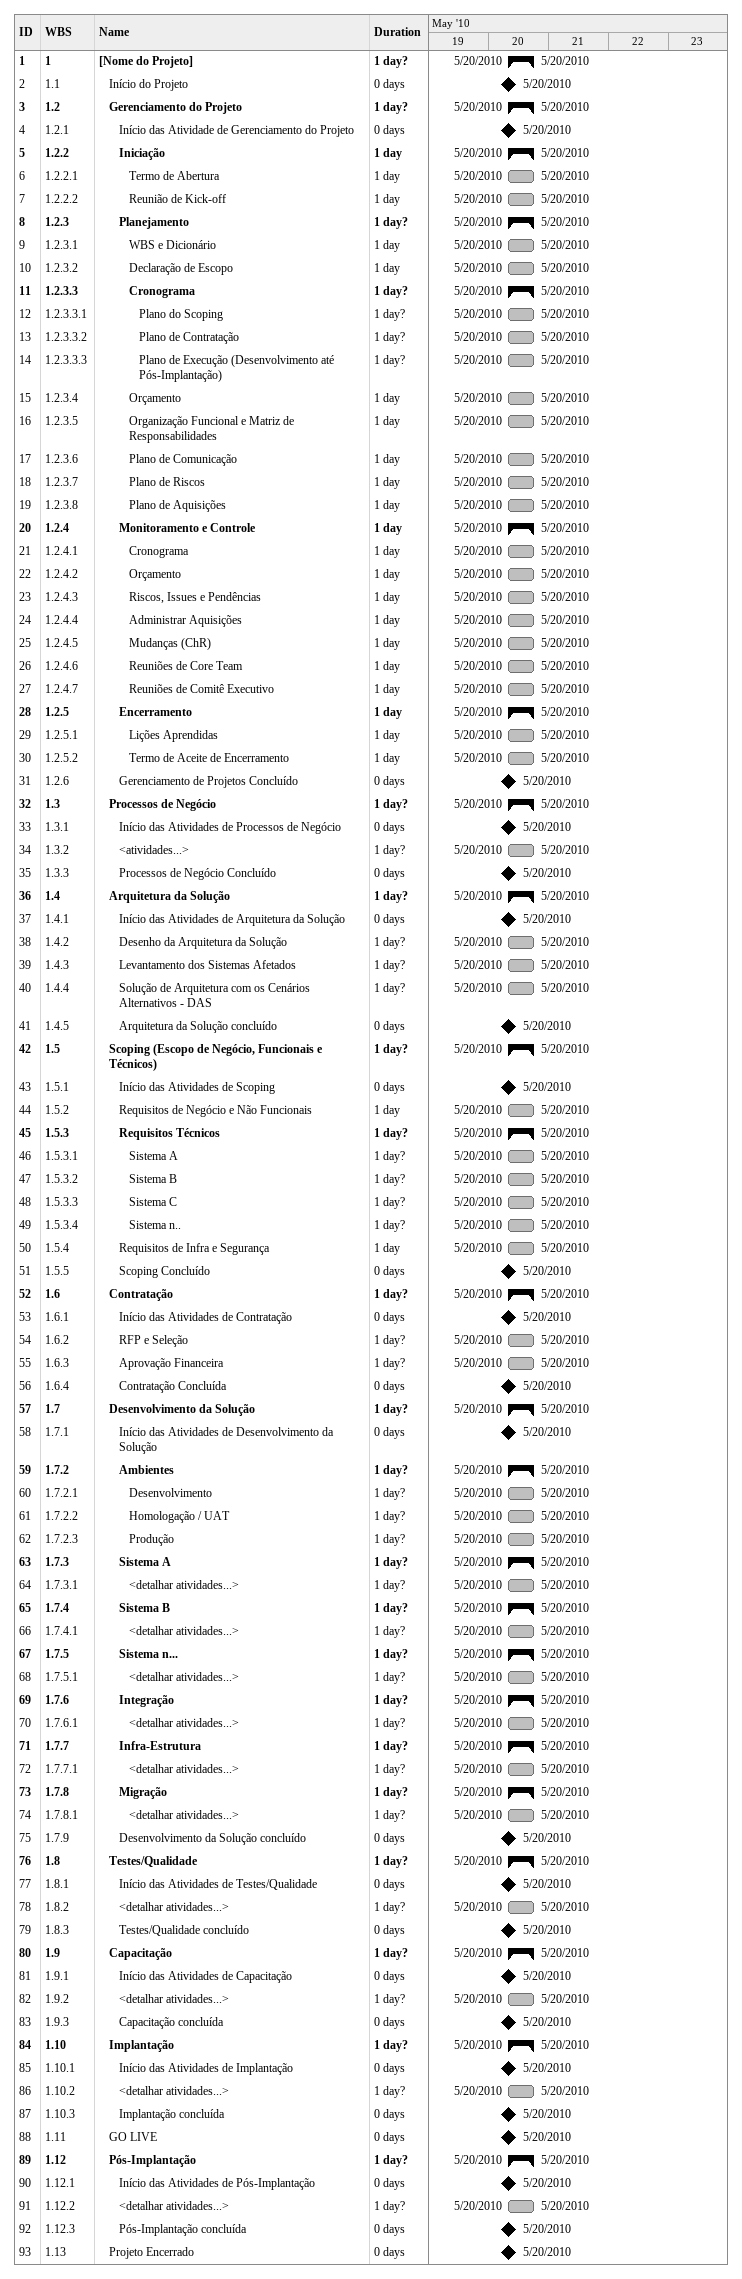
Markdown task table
| ID | WBS | Task | Duration | Start | Finish |
|---|---|---|---|---|---|
| 1 | 1 | **[Nome do Projeto]** | 1d? | 2010-05-20 | 2010-05-20 |
| 2 | 1.1 | Início do Projeto | 0d | 2010-05-20 | 2010-05-20 |
| 3 | 1.2 | **Gerenciamento do Projeto** | 1d? | 2010-05-20 | 2010-05-20 |
| 4 | 1.2.1 | Início das Atividade de Gerenciamento do Projeto | 0d | 2010-05-20 | 2010-05-20 |
| 5 | 1.2.2 | **Iniciação** | 1d | 2010-05-20 | 2010-05-20 |
| 6 | 1.2.2.1 | Termo de Abertura | 1d | 2010-05-20 | 2010-05-20 |
| 7 | 1.2.2.2 | Reunião de Kick-off | 1d | 2010-05-20 | 2010-05-20 |
| 8 | 1.2.3 | **Planejamento** | 1d? | 2010-05-20 | 2010-05-20 |
| 9 | 1.2.3.1 | WBS e Dicionário | 1d | 2010-05-20 | 2010-05-20 |
| 10 | 1.2.3.2 | Declaração de Escopo | 1d | 2010-05-20 | 2010-05-20 |
| 11 | 1.2.3.3 | **Cronograma** | 1d? | 2010-05-20 | 2010-05-20 |
| 12 | 1.2.3.3.1 | Plano do Scoping | 1d? | 2010-05-20 | 2010-05-20 |
| 13 | 1.2.3.3.2 | Plano de Contratação | 1d? | 2010-05-20 | 2010-05-20 |
| 14 | 1.2.3.3.3 | Plano de Execução (Desenvolvimento até Pós-Implantação) | 1d? | 2010-05-20 | 2010-05-20 |
| 15 | 1.2.3.4 | Orçamento | 1d | 2010-05-20 | 2010-05-20 |
| 16 | 1.2.3.5 | Organização Funcional e Matriz de Responsabilidades | 1d | 2010-05-20 | 2010-05-20 |
| 17 | 1.2.3.6 | Plano de Comunicação | 1d | 2010-05-20 | 2010-05-20 |
| 18 | 1.2.3.7 | Plano de Riscos | 1d | 2010-05-20 | 2010-05-20 |
| 19 | 1.2.3.8 | Plano de Aquisições | 1d | 2010-05-20 | 2010-05-20 |
| 20 | 1.2.4 | **Monitoramento e Controle** | 1d | 2010-05-20 | 2010-05-20 |
| 21 | 1.2.4.1 | Cronograma | 1d | 2010-05-20 | 2010-05-20 |
| 22 | 1.2.4.2 | Orçamento | 1d | 2010-05-20 | 2010-05-20 |
| 23 | 1.2.4.3 | Riscos, Issues e Pendências | 1d | 2010-05-20 | 2010-05-20 |
| 24 | 1.2.4.4 | Administrar Aquisições | 1d | 2010-05-20 | 2010-05-20 |
| 25 | 1.2.4.5 | Mudanças (ChR) | 1d | 2010-05-20 | 2010-05-20 |
| 26 | 1.2.4.6 | Reuniões de Core Team | 1d | 2010-05-20 | 2010-05-20 |
| 27 | 1.2.4.7 | Reuniões de Comitê Executivo | 1d | 2010-05-20 | 2010-05-20 |
| 28 | 1.2.5 | **Encerramento** | 1d | 2010-05-20 | 2010-05-20 |
| 29 | 1.2.5.1 | Lições Aprendidas | 1d | 2010-05-20 | 2010-05-20 |
| 30 | 1.2.5.2 | Termo de Aceite de Encerramento | 1d | 2010-05-20 | 2010-05-20 |
| 31 | 1.2.6 | Gerenciamento de Projetos Concluído | 0d | 2010-05-20 | 2010-05-20 |
| 32 | 1.3 | **Processos de Negócio** | 1d? | 2010-05-20 | 2010-05-20 |
| 33 | 1.3.1 | Início das Atividades de Processos de Negócio | 0d | 2010-05-20 | 2010-05-20 |
| 34 | 1.3.2 | <atividades...> | 1d? | 2010-05-20 | 2010-05-20 |
| 35 | 1.3.3 | Processos de Negócio Concluído | 0d | 2010-05-20 | 2010-05-20 |
| 36 | 1.4 | **Arquitetura da Solução** | 1d? | 2010-05-20 | 2010-05-20 |
| 37 | 1.4.1 | Início das Atividades de Arquitetura da Solução | 0d | 2010-05-20 | 2010-05-20 |
| 38 | 1.4.2 | Desenho da Arquitetura da Solução | 1d? | 2010-05-20 | 2010-05-20 |
| 39 | 1.4.3 | Levantamento dos Sistemas Afetados | 1d? | 2010-05-20 | 2010-05-20 |
| 40 | 1.4.4 | Solução de Arquitetura com os Cenários Alternativos - DAS | 1d? | 2010-05-20 | 2010-05-20 |
| 41 | 1.4.5 | Arquitetura da Solução concluído | 0d | 2010-05-20 | 2010-05-20 |
| 42 | 1.5 | **Scoping (Escopo de Negócio, Funcionais e Técnicos)** | 1d? | 2010-05-20 | 2010-05-20 |
| 43 | 1.5.1 | Início das Atividades de Scoping | 0d | 2010-05-20 | 2010-05-20 |
| 44 | 1.5.2 | Requisitos de Negócio e Não Funcionais | 1d | 2010-05-20 | 2010-05-20 |
| 45 | 1.5.3 | **Requisitos Técnicos** | 1d? | 2010-05-20 | 2010-05-20 |
| 46 | 1.5.3.1 | Sistema A | 1d? | 2010-05-20 | 2010-05-20 |
| 47 | 1.5.3.2 | Sistema B | 1d? | 2010-05-20 | 2010-05-20 |
| 48 | 1.5.3.3 | Sistema C | 1d? | 2010-05-20 | 2010-05-20 |
| 49 | 1.5.3.4 | Sistema n.. | 1d? | 2010-05-20 | 2010-05-20 |
| 50 | 1.5.4 | Requisitos de Infra e Segurança | 1d | 2010-05-20 | 2010-05-20 |
| 51 | 1.5.5 | Scoping Concluído | 0d | 2010-05-20 | 2010-05-20 |
| 52 | 1.6 | **Contratação** | 1d? | 2010-05-20 | 2010-05-20 |
| 53 | 1.6.1 | Início das Atividades de Contratação | 0d | 2010-05-20 | 2010-05-20 |
| 54 | 1.6.2 | RFP e Seleção | 1d? | 2010-05-20 | 2010-05-20 |
| 55 | 1.6.3 | Aprovação Financeira | 1d? | 2010-05-20 | 2010-05-20 |
| 56 | 1.6.4 | Contratação Concluída | 0d | 2010-05-20 | 2010-05-20 |
| 57 | 1.7 | **Desenvolvimento da Solução** | 1d? | 2010-05-20 | 2010-05-20 |
| 58 | 1.7.1 | Início das Atividades de Desenvolvimento da Solução | 0d | 2010-05-20 | 2010-05-20 |
| 59 | 1.7.2 | **Ambientes** | 1d? | 2010-05-20 | 2010-05-20 |
| 60 | 1.7.2.1 | Desenvolvimento | 1d? | 2010-05-20 | 2010-05-20 |
| 61 | 1.7.2.2 | Homologação / UAT | 1d? | 2010-05-20 | 2010-05-20 |
| 62 | 1.7.2.3 | Produção | 1d? | 2010-05-20 | 2010-05-20 |
| 63 | 1.7.3 | **Sistema A** | 1d? | 2010-05-20 | 2010-05-20 |
| 64 | 1.7.3.1 | <detalhar atividades...> | 1d? | 2010-05-20 | 2010-05-20 |
| 65 | 1.7.4 | **Sistema B** | 1d? | 2010-05-20 | 2010-05-20 |
| 66 | 1.7.4.1 | <detalhar atividades...> | 1d? | 2010-05-20 | 2010-05-20 |
| 67 | 1.7.5 | **Sistema n...** | 1d? | 2010-05-20 | 2010-05-20 |
| 68 | 1.7.5.1 | <detalhar atividades...> | 1d? | 2010-05-20 | 2010-05-20 |
| 69 | 1.7.6 | **Integração** | 1d? | 2010-05-20 | 2010-05-20 |
| 70 | 1.7.6.1 | <detalhar atividades...> | 1d? | 2010-05-20 | 2010-05-20 |
| 71 | 1.7.7 | **Infra-Estrutura** | 1d? | 2010-05-20 | 2010-05-20 |
| 72 | 1.7.7.1 | <detalhar atividades...> | 1d? | 2010-05-20 | 2010-05-20 |
| 73 | 1.7.8 | **Migração** | 1d? | 2010-05-20 | 2010-05-20 |
| 74 | 1.7.8.1 | <detalhar atividades...> | 1d? | 2010-05-20 | 2010-05-20 |
| 75 | 1.7.9 | Desenvolvimento da Solução concluído | 0d | 2010-05-20 | 2010-05-20 |
| 76 | 1.8 | **Testes/Qualidade** | 1d? | 2010-05-20 | 2010-05-20 |
| 77 | 1.8.1 | Início das Atividades de Testes/Qualidade | 0d | 2010-05-20 | 2010-05-20 |
| 78 | 1.8.2 | <detalhar atividades...> | 1d? | 2010-05-20 | 2010-05-20 |
| 79 | 1.8.3 | Testes/Qualidade concluído | 0d | 2010-05-20 | 2010-05-20 |
| 80 | 1.9 | **Capacitação** | 1d? | 2010-05-20 | 2010-05-20 |
| 81 | 1.9.1 | Início das Atividades de Capacitação | 0d | 2010-05-20 | 2010-05-20 |
| 82 | 1.9.2 | <detalhar atividades...> | 1d? | 2010-05-20 | 2010-05-20 |
| 83 | 1.9.3 | Capacitação concluída | 0d | 2010-05-20 | 2010-05-20 |
| 84 | 1.10 | **Implantação** | 1d? | 2010-05-20 | 2010-05-20 |
| 85 | 1.10.1 | Início das Atividades de Implantação | 0d | 2010-05-20 | 2010-05-20 |
| 86 | 1.10.2 | <detalhar atividades...> | 1d? | 2010-05-20 | 2010-05-20 |
| 87 | 1.10.3 | Implantação concluída | 0d | 2010-05-20 | 2010-05-20 |
| 88 | 1.11 | GO LIVE | 0d | 2010-05-20 | 2010-05-20 |
| 89 | 1.12 | **Pós-Implantação** | 1d? | 2010-05-20 | 2010-05-20 |
| 90 | 1.12.1 | Início das Atividades de Pós-Implantação | 0d | 2010-05-20 | 2010-05-20 |
| 91 | 1.12.2 | <detalhar atividades...> | 1d? | 2010-05-20 | 2010-05-20 |
| 92 | 1.12.3 | Pós-Implantação concluída | 0d | 2010-05-20 | 2010-05-20 |
| 93 | 1.13 | Projeto Encerrado | 0d | 2010-05-20 | 2010-05-20 |
